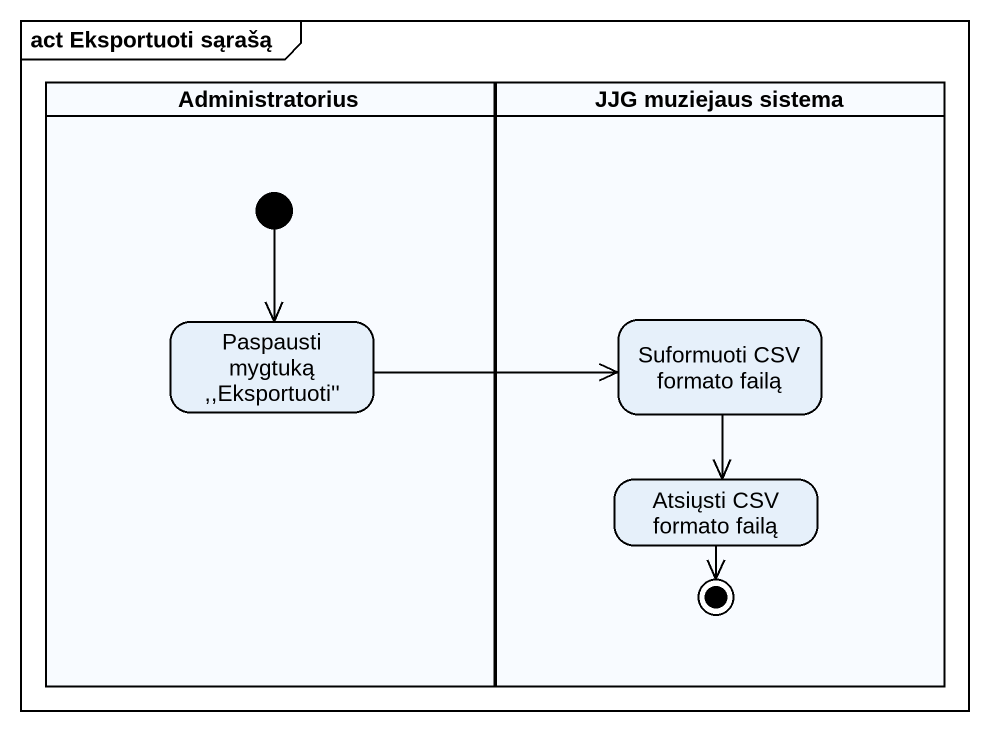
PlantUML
@startuml
mainframe act Eksportuoti sąrašą
hide empty description
state Administratorius <<partition>> {
  state "Paspausti mygtuką ,,Eksportuoti''" as Paspausti_mygtuką
  [*] --> Paspausti_mygtuką
}
state "JJG muziejaus sistema" as JJG_muziejaus_sistema <<partition>> {
  state "Suformuoti CSV formato failą" as Suformuoti_CSV_formato_failą
  state "Atsiųsti CSV formato failą" as Atsiųsti_CSV_formato_failą
  Atsiųsti_CSV_formato_failą --> [*]
}
Paspausti_mygtuką -right-> Suformuoti_CSV_formato_failą
Suformuoti_CSV_formato_failą --> Atsiųsti_CSV_formato_failą
@enduml
